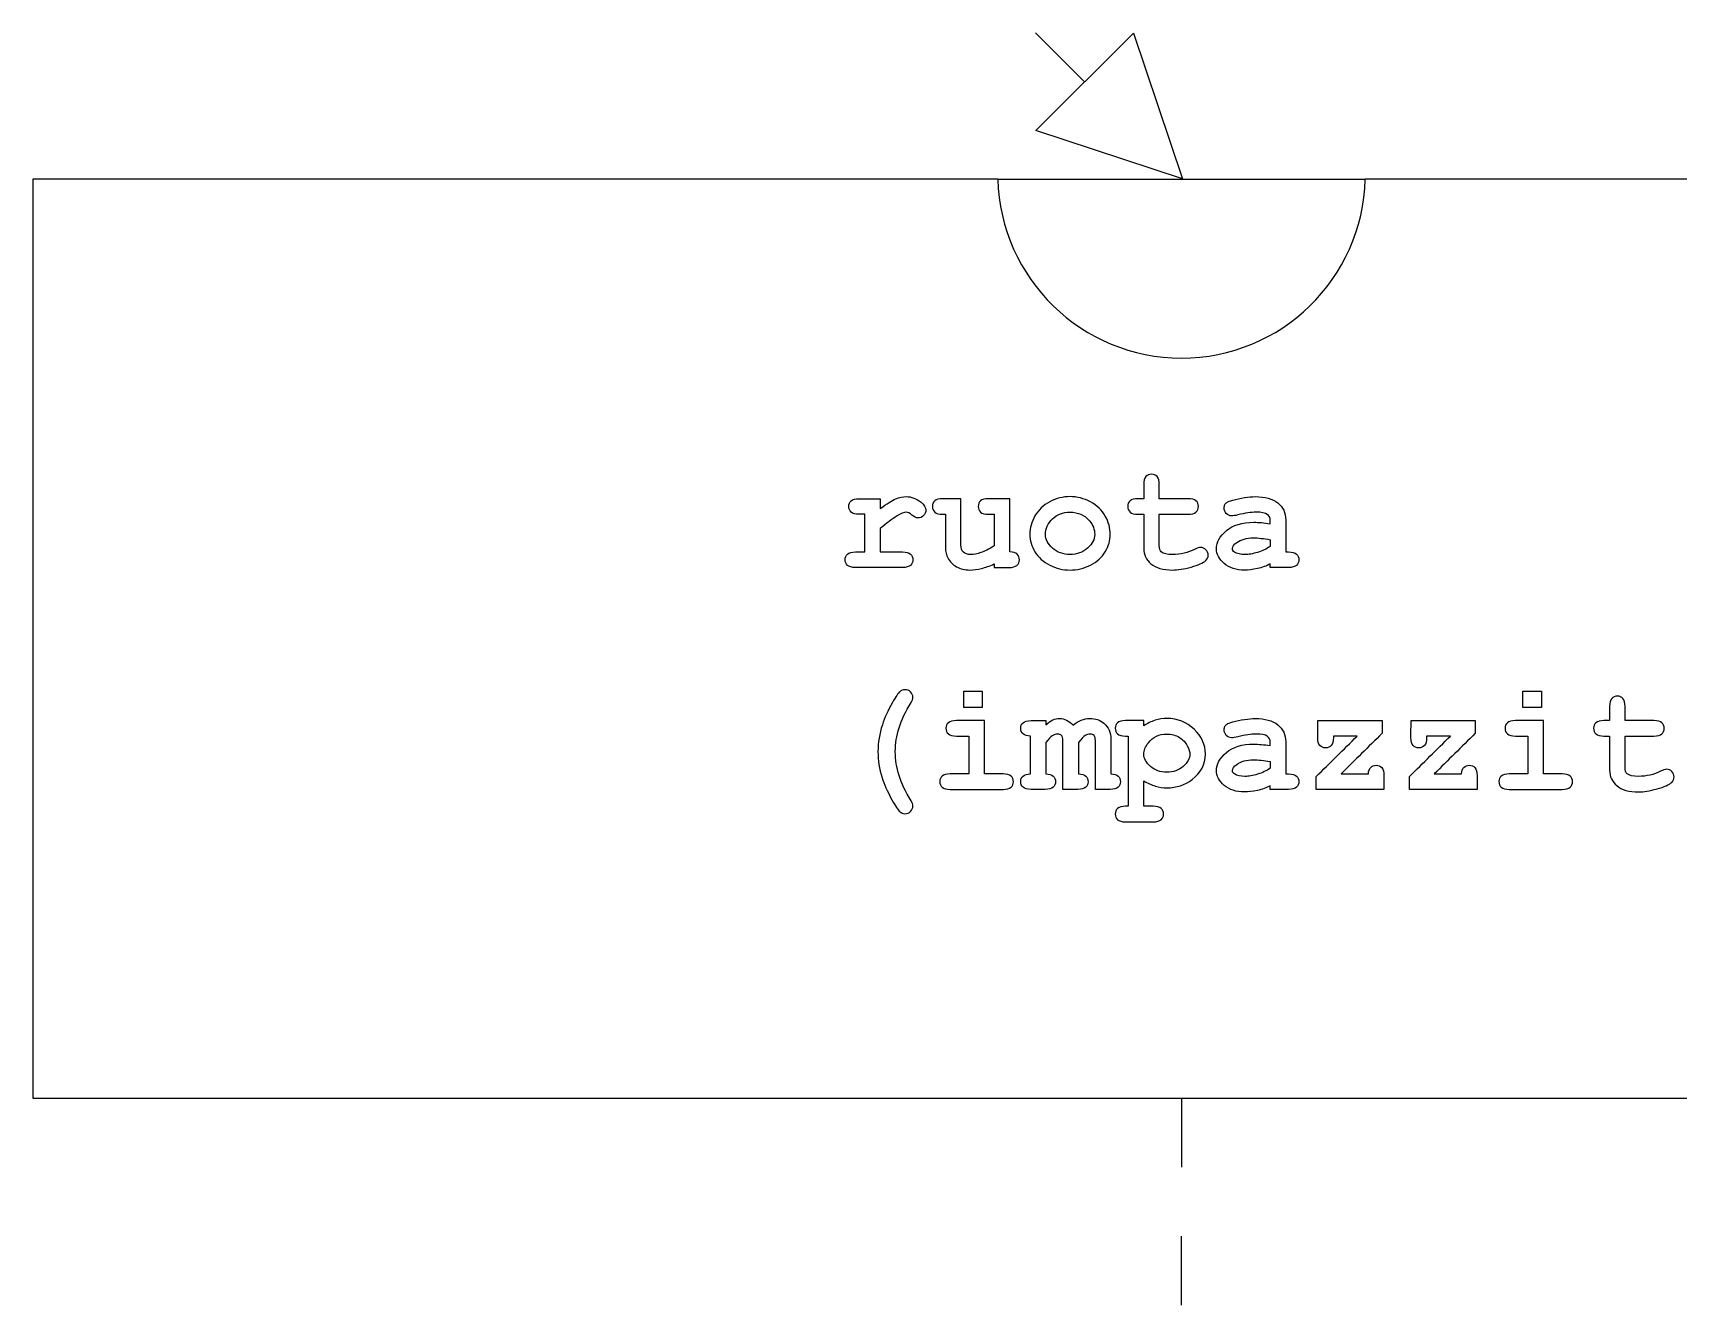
# Model space of a CAD drawing. Header units: millimetres. Extents: x 20 to 629, y 4 to 485.
# Drawn here: x 180 to 251.6, y 201 to 256.4 of the extents above; entities that cross this region are included whole.
import ezdxf

# ---------------------------------------------------------------- set-up
doc = ezdxf.new("R2010")
doc.units = ezdxf.units.MM
doc.header["$MEASUREMENT"] = 0
doc.layers.add('incisione', color=6, linetype='Continuous', true_color=0xff00ff)
doc.layers.add('taglio', color=178, linetype='Continuous', true_color=0x000000)

msp = doc.modelspace()

# ---------------------------------------------------------------- linework, layer by layer
at = {"layer": 'incisione'}
for points in [[(223.636, 256.364), (225.757, 254.243)], [(230, 210), (230, 207)], [(230, 201), (230, 204)]]:
    msp.add_lwpolyline(points, dxfattribs=at)
for points in [[(230.035, 250.008), (223.659, 252.12), (227.915, 256.348)], [(221.327, 227.722), (221.327, 227.006), (220.521, 227.006), (220.521, 227.722)], [(245.663, 227.722), (245.663, 227.006), (244.858, 227.006), (244.858, 227.722)]]:
    msp.add_lwpolyline(points, close=True, dxfattribs=at)
for points, knots in [([(229.03, 235.418), (229.03, 234.966), (229.03, 234.513), (229.03, 234.061), (229.03, 233.916), (229.059, 233.82), (229.119, 233.774), (229.211, 233.702), (229.376, 233.665), (229.614, 233.665), (229.959, 233.665), (230.278, 233.739), (230.571, 233.886), (230.683, 233.944), (230.771, 233.972), (230.835, 233.972), (230.923, 233.972), (230.999, 233.939), (231.064, 233.873), (231.129, 233.807), (231.162, 233.727), (231.162, 233.632), (231.162, 233.544), (231.127, 233.468), (231.056, 233.405), (230.948, 233.301), (230.735, 233.206), (230.417, 233.119), (230.1, 233.032), (229.832, 232.989), (229.614, 232.989), (229.194, 232.989), (228.878, 233.079), (228.668, 233.261), (228.458, 233.442), (228.353, 233.665), (228.353, 233.929), (228.353, 234.425), (228.353, 234.922), (228.353, 235.418), (228.272, 235.418), (228.19, 235.418), (228.109, 235.418), (227.946, 235.418), (227.83, 235.449), (227.761, 235.512), (227.691, 235.574), (227.657, 235.656), (227.657, 235.758), (227.657, 235.857), (227.691, 235.938), (227.761, 236), (227.83, 236.063), (227.946, 236.094), (228.109, 236.094), (228.19, 236.094), (228.272, 236.094), (228.353, 236.094), (228.353, 236.298), (228.353, 236.501), (228.353, 236.705), (228.353, 236.868), (228.384, 236.984), (228.447, 237.053), (228.51, 237.122), (228.592, 237.157), (228.693, 237.157), (228.792, 237.157), (228.873, 237.122), (228.936, 237.053), (228.998, 236.984), (229.03, 236.868), (229.03, 236.705), (229.03, 236.501), (229.03, 236.298), (229.03, 236.094), (229.447, 236.094), (229.864, 236.094), (230.281, 236.094), (230.443, 236.094), (230.559, 236.063), (230.629, 236), (230.698, 235.938), (230.733, 235.856), (230.733, 235.754), (230.733, 235.655), (230.698, 235.574), (230.629, 235.512), (230.559, 235.449), (230.443, 235.418), (230.281, 235.418), (229.864, 235.418), (229.447, 235.418), (229.03, 235.418)], [0, 0, 0, 0, 1, 1, 1, 2, 2, 2, 3, 3, 3, 4, 4, 4, 5, 5, 5, 6, 6, 6, 7, 7, 7, 8, 8, 8, 9, 9, 9, 10, 10, 10, 11, 11, 11, 12, 12, 12, 13, 13, 13, 14, 14, 14, 15, 15, 15, 16, 16, 16, 17, 17, 17, 18, 18, 18, 19, 19, 19, 20, 20, 20, 21, 21, 21, 22, 22, 22, 23, 23, 23, 24, 24, 24, 25, 25, 25, 26, 26, 26, 27, 27, 27, 28, 28, 28, 29, 29, 29, 30, 30, 30, 31, 31, 31, 31]), ([(216.888, 236.094), (216.581, 236.094), (216.274, 236.094), (215.967, 236.094), (215.804, 236.094), (215.688, 236.063), (215.619, 236), (215.55, 235.938), (215.515, 235.857), (215.515, 235.758), (215.515, 235.656), (215.55, 235.574), (215.619, 235.512), (215.688, 235.449), (215.804, 235.418), (215.967, 235.418), (216.048, 235.418), (216.13, 235.418), (216.211, 235.418), (216.211, 234.87), (216.211, 234.322), (216.211, 233.774), (216.077, 233.774), (215.943, 233.774), (215.809, 233.774), (215.646, 233.774), (215.53, 233.743), (215.46, 233.68), (215.391, 233.617), (215.356, 233.537), (215.356, 233.438), (215.356, 233.336), (215.391, 233.254), (215.46, 233.192), (215.53, 233.129), (215.646, 233.098), (215.809, 233.098), (216.49, 233.098), (217.171, 233.098), (217.851, 233.098), (218.014, 233.098), (218.13, 233.129), (218.2, 233.192), (218.269, 233.254), (218.304, 233.335), (218.304, 233.434), (218.304, 233.535), (218.269, 233.617), (218.2, 233.68), (218.13, 233.743), (218.014, 233.774), (217.851, 233.774), (217.53, 233.774), (217.209, 233.774), (216.888, 233.774), (216.888, 234.114), (216.888, 234.454), (216.888, 234.794), (217.169, 235.032), (217.404, 235.21), (217.592, 235.329), (217.781, 235.447), (217.922, 235.507), (218.017, 235.507), (218.089, 235.507), (218.172, 235.465), (218.264, 235.381), (218.356, 235.298), (218.444, 235.256), (218.528, 235.256), (218.623, 235.256), (218.704, 235.29), (218.771, 235.357), (218.838, 235.424), (218.871, 235.506), (218.871, 235.603), (218.871, 235.717), (218.801, 235.829), (218.66, 235.939), (218.453, 236.102), (218.24, 236.183), (218.02, 236.183), (217.877, 236.183), (217.723, 236.149), (217.559, 236.081), (217.395, 236.013), (217.172, 235.876), (216.888, 235.672), (216.888, 235.813), (216.888, 235.953), (216.888, 236.094)], [-30, -30, -30, -30, -29, -29, -29, -28, -28, -28, -27, -27, -27, -26, -26, -26, -25, -25, -25, -24, -24, -24, -23, -23, -23, -22, -22, -22, -21, -21, -21, -20, -20, -20, -19, -19, -19, -18, -18, -18, -17, -17, -17, -16, -16, -16, -15, -15, -15, -14, -14, -14, -13, -13, -13, -12, -12, -12, -11, -11, -11, -10, -10, -10, -9, -9, -9, -8, -8, -8, -7, -7, -7, -6, -6, -6, -5, -5, -5, -4, -4, -4, -3, -3, -3, -2, -2, -2, -1, -1, -1, 0, 0, 0, 0]), ([(222.521, 236.094), (222.521, 235.321), (222.521, 234.548), (222.521, 233.774), (222.664, 233.774), (222.77, 233.742), (222.838, 233.678), (222.906, 233.615), (222.941, 233.533), (222.941, 233.434), (222.941, 233.335), (222.906, 233.254), (222.837, 233.192), (222.767, 233.129), (222.651, 233.098), (222.488, 233.098), (222.274, 233.098), (222.059, 233.098), (221.845, 233.098), (221.845, 233.149), (221.845, 233.201), (221.845, 233.253), (221.651, 233.165), (221.466, 233.099), (221.29, 233.055), (221.114, 233.011), (220.947, 232.989), (220.789, 232.989), (220.567, 232.989), (220.374, 233.035), (220.211, 233.129), (220.048, 233.222), (219.92, 233.352), (219.825, 233.517), (219.757, 233.636), (219.723, 233.784), (219.723, 233.962), (219.723, 234.447), (219.723, 234.933), (219.723, 235.418), (219.684, 235.418), (219.646, 235.418), (219.607, 235.418), (219.444, 235.418), (219.328, 235.449), (219.259, 235.512), (219.19, 235.574), (219.155, 235.656), (219.155, 235.758), (219.155, 235.857), (219.19, 235.938), (219.259, 236), (219.328, 236.063), (219.444, 236.094), (219.607, 236.094), (219.871, 236.094), (220.135, 236.094), (220.399, 236.094), (220.399, 235.423), (220.399, 234.752), (220.399, 234.081), (220.399, 233.938), (220.434, 233.833), (220.503, 233.766), (220.573, 233.699), (220.679, 233.665), (220.822, 233.665), (220.958, 233.665), (221.105, 233.692), (221.262, 233.746), (221.42, 233.8), (221.614, 233.897), (221.845, 234.038), (221.845, 234.498), (221.845, 234.958), (221.845, 235.418), (221.763, 235.418), (221.682, 235.418), (221.601, 235.418), (221.438, 235.418), (221.322, 235.449), (221.252, 235.512), (221.183, 235.574), (221.149, 235.656), (221.149, 235.758), (221.149, 235.857), (221.183, 235.938), (221.252, 236), (221.322, 236.063), (221.438, 236.094), (221.601, 236.094), (221.908, 236.094), (222.215, 236.094), (222.521, 236.094)], [0, 0, 0, 0, 1, 1, 1, 2, 2, 2, 3, 3, 3, 4, 4, 4, 5, 5, 5, 6, 6, 6, 7, 7, 7, 8, 8, 8, 9, 9, 9, 10, 10, 10, 11, 11, 11, 12, 12, 12, 13, 13, 13, 14, 14, 14, 15, 15, 15, 16, 16, 16, 17, 17, 17, 18, 18, 18, 19, 19, 19, 20, 20, 20, 21, 21, 21, 22, 22, 22, 23, 23, 23, 24, 24, 24, 25, 25, 25, 26, 26, 26, 27, 27, 27, 28, 28, 28, 29, 29, 29, 30, 30, 30, 31, 31, 31, 31]), ([(226.898, 234.54), (226.898, 234.28), (226.826, 234.029), (226.682, 233.786), (226.537, 233.543), (226.323, 233.349), (226.038, 233.205), (225.753, 233.061), (225.455, 232.989), (225.145, 232.989), (224.837, 232.989), (224.542, 233.06), (224.261, 233.202), (223.979, 233.343), (223.765, 233.537), (223.617, 233.781), (223.47, 234.025), (223.396, 234.28), (223.396, 234.546), (223.396, 234.817), (223.471, 235.083), (223.62, 235.343), (223.77, 235.604), (223.985, 235.809), (224.266, 235.959), (224.546, 236.109), (224.839, 236.183), (225.145, 236.183), (225.453, 236.183), (225.75, 236.107), (226.035, 235.954), (226.32, 235.801), (226.535, 235.595), (226.68, 235.337), (226.825, 235.078), (226.898, 234.813), (226.898, 234.54)], [0, 0, 0, 0, 1, 1, 1, 2, 2, 2, 3, 3, 3, 4, 4, 4, 5, 5, 5, 6, 6, 6, 7, 7, 7, 8, 8, 8, 9, 9, 9, 10, 10, 10, 11, 11, 11, 12, 12, 12, 12]), ([(233.861, 233.098), (234.125, 233.098), (234.389, 233.098), (234.653, 233.098), (234.816, 233.098), (234.932, 233.129), (235.002, 233.192), (235.071, 233.254), (235.106, 233.335), (235.106, 233.434), (235.106, 233.535), (235.071, 233.617), (235.002, 233.68), (234.932, 233.743), (234.816, 233.774), (234.653, 233.774), (234.615, 233.774), (234.576, 233.774), (234.538, 233.774), (234.538, 234.238), (234.538, 234.703), (234.538, 235.167), (234.538, 235.482), (234.422, 235.73), (234.19, 235.911), (233.958, 236.093), (233.631, 236.183), (233.211, 236.183), (233.07, 236.183), (232.913, 236.17), (232.739, 236.142), (232.565, 236.115), (232.395, 236.078), (232.228, 236.032), (232.102, 235.996), (232.02, 235.966), (231.98, 235.941), (231.941, 235.916), (231.91, 235.882), (231.888, 235.84), (231.866, 235.798), (231.855, 235.749), (231.855, 235.692), (231.855, 235.59), (231.886, 235.507), (231.949, 235.442), (232.012, 235.378), (232.088, 235.345), (232.178, 235.345), (232.244, 235.345), (232.337, 235.359), (232.455, 235.388), (232.774, 235.467), (233.034, 235.507), (233.234, 235.507), (233.479, 235.507), (233.644, 235.475), (233.731, 235.411), (233.818, 235.347), (233.861, 235.265), (233.861, 235.164), (233.861, 235.11), (233.861, 235.056), (233.861, 235.002), (233.593, 235.046), (233.356, 235.068), (233.152, 235.068), (232.641, 235.068), (232.241, 234.946), (231.952, 234.703), (231.663, 234.46), (231.518, 234.197), (231.518, 233.913), (231.518, 233.68), (231.631, 233.467), (231.858, 233.274), (232.085, 233.082), (232.38, 232.985), (232.743, 232.985), (232.91, 232.985), (233.096, 233.008), (233.3, 233.053), (233.505, 233.098), (233.692, 233.166), (233.861, 233.256), (233.861, 233.203), (233.861, 233.15), (233.861, 233.098)], [-29, -29, -29, -29, -28, -28, -28, -27, -27, -27, -26, -26, -26, -25, -25, -25, -24, -24, -24, -23, -23, -23, -22, -22, -22, -21, -21, -21, -20, -20, -20, -19, -19, -19, -18, -18, -18, -17, -17, -17, -16, -16, -16, -15, -15, -15, -14, -14, -14, -13, -13, -13, -12, -12, -12, -11, -11, -11, -10, -10, -10, -9, -9, -9, -8, -8, -8, -7, -7, -7, -6, -6, -6, -5, -5, -5, -4, -4, -4, -3, -3, -3, -2, -2, -2, -1, -1, -1, 0, 0, 0, 0]), ([(226.221, 234.537), (226.221, 234.754), (226.143, 234.955), (225.987, 235.137), (225.773, 235.384), (225.493, 235.507), (225.145, 235.507), (224.839, 235.507), (224.584, 235.409), (224.38, 235.213), (224.175, 235.017), (224.073, 234.791), (224.073, 234.533), (224.073, 234.322), (224.176, 234.125), (224.383, 233.941), (224.59, 233.757), (224.844, 233.665), (225.145, 233.665), (225.449, 233.665), (225.704, 233.757), (225.911, 233.941), (226.118, 234.125), (226.221, 234.323), (226.221, 234.537)], [0, 0, 0, 0, 1, 1, 1, 2, 2, 2, 3, 3, 3, 4, 4, 4, 5, 5, 5, 6, 6, 6, 7, 7, 7, 8, 8, 8, 8]), ([(233.861, 234.309), (233.591, 234.362), (233.341, 234.388), (233.112, 234.388), (232.837, 234.388), (232.601, 234.321), (232.403, 234.187), (232.279, 234.101), (232.218, 234.014), (232.218, 233.926), (232.218, 233.862), (232.248, 233.81), (232.307, 233.771), (232.417, 233.698), (232.568, 233.662), (232.759, 233.662), (232.922, 233.662), (233.106, 233.694), (233.312, 233.758), (233.518, 233.821), (233.701, 233.908), (233.861, 234.018), (233.861, 234.115), (233.861, 234.212), (233.861, 234.309)], [0, 0, 0, 0, 1, 1, 1, 2, 2, 2, 3, 3, 3, 4, 4, 4, 5, 5, 5, 6, 6, 6, 7, 7, 7, 8, 8, 8, 8]), ([(216.785, 225.085), (216.785, 225.47), (216.849, 225.86), (216.977, 226.254), (217.072, 226.544), (217.218, 226.868), (217.416, 227.224), (217.559, 227.479), (217.664, 227.636), (217.733, 227.694), (217.801, 227.753), (217.877, 227.782), (217.96, 227.782), (218.057, 227.782), (218.139, 227.749), (218.205, 227.683), (218.271, 227.617), (218.304, 227.537), (218.304, 227.445), (218.304, 227.381), (218.277, 227.305), (218.224, 227.217), (217.987, 226.828), (217.814, 226.463), (217.705, 226.122), (217.596, 225.781), (217.541, 225.435), (217.541, 225.085), (217.541, 224.733), (217.596, 224.387), (217.705, 224.046), (217.814, 223.705), (217.987, 223.339), (218.224, 222.95), (218.277, 222.864), (218.304, 222.788), (218.304, 222.722), (218.304, 222.63), (218.271, 222.551), (218.205, 222.485), (218.139, 222.419), (218.057, 222.386), (217.96, 222.386), (217.879, 222.386), (217.807, 222.412), (217.746, 222.465), (217.658, 222.542), (217.541, 222.715), (217.396, 222.983), (217.187, 223.372), (217.044, 223.694), (216.967, 223.947), (216.846, 224.334), (216.785, 224.713), (216.785, 225.085)], [0, 0, 0, 0, 1, 1, 1, 2, 2, 2, 3, 3, 3, 4, 4, 4, 5, 5, 5, 6, 6, 6, 7, 7, 7, 8, 8, 8, 9, 9, 9, 10, 10, 10, 11, 11, 11, 12, 12, 12, 13, 13, 13, 14, 14, 14, 15, 15, 15, 16, 16, 16, 17, 17, 17, 18, 18, 18, 18]), ([(249.31, 225.762), (249.31, 225.31), (249.31, 224.858), (249.31, 224.405), (249.31, 224.26), (249.34, 224.165), (249.399, 224.118), (249.492, 224.046), (249.657, 224.009), (249.894, 224.009), (250.24, 224.009), (250.559, 224.083), (250.851, 224.231), (250.964, 224.288), (251.052, 224.316), (251.116, 224.316), (251.204, 224.316), (251.28, 224.283), (251.345, 224.217), (251.41, 224.151), (251.442, 224.071), (251.442, 223.976), (251.442, 223.888), (251.407, 223.813), (251.337, 223.749), (251.229, 223.645), (251.016, 223.55), (250.698, 223.463), (250.38, 223.376), (250.112, 223.333), (249.894, 223.333), (249.474, 223.333), (249.159, 223.424), (248.949, 223.605), (248.739, 223.787), (248.634, 224.009), (248.634, 224.273), (248.634, 224.77), (248.634, 225.266), (248.634, 225.762), (248.552, 225.762), (248.471, 225.762), (248.389, 225.762), (248.227, 225.762), (248.111, 225.793), (248.041, 225.856), (247.972, 225.919), (247.937, 226.001), (247.937, 226.102), (247.937, 226.201), (247.972, 226.282), (248.041, 226.344), (248.111, 226.407), (248.227, 226.438), (248.389, 226.438), (248.471, 226.438), (248.552, 226.438), (248.634, 226.438), (248.634, 226.642), (248.634, 226.846), (248.634, 227.049), (248.634, 227.212), (248.665, 227.328), (248.728, 227.397), (248.79, 227.467), (248.872, 227.501), (248.974, 227.501), (249.073, 227.501), (249.153, 227.467), (249.216, 227.397), (249.279, 227.328), (249.31, 227.212), (249.31, 227.049), (249.31, 226.846), (249.31, 226.642), (249.31, 226.438), (249.727, 226.438), (250.144, 226.438), (250.561, 226.438), (250.724, 226.438), (250.84, 226.407), (250.909, 226.344), (250.979, 226.282), (251.013, 226.2), (251.013, 226.099), (251.013, 226), (250.979, 225.919), (250.909, 225.856), (250.84, 225.793), (250.724, 225.762), (250.561, 225.762), (250.144, 225.762), (249.727, 225.762), (249.31, 225.762)], [0, 0, 0, 0, 1, 1, 1, 2, 2, 2, 3, 3, 3, 4, 4, 4, 5, 5, 5, 6, 6, 6, 7, 7, 7, 8, 8, 8, 9, 9, 9, 10, 10, 10, 11, 11, 11, 12, 12, 12, 13, 13, 13, 14, 14, 14, 15, 15, 15, 16, 16, 16, 17, 17, 17, 18, 18, 18, 19, 19, 19, 20, 20, 20, 21, 21, 21, 22, 22, 22, 23, 23, 23, 24, 24, 24, 25, 25, 25, 26, 26, 26, 27, 27, 27, 28, 28, 28, 29, 29, 29, 30, 30, 30, 31, 31, 31, 31]), ([(221.419, 226.438), (221.419, 225.665), (221.419, 224.892), (221.419, 224.118), (221.69, 224.118), (221.96, 224.118), (222.231, 224.118), (222.394, 224.118), (222.51, 224.087), (222.579, 224.024), (222.649, 223.962), (222.683, 223.88), (222.683, 223.778), (222.683, 223.679), (222.649, 223.599), (222.579, 223.536), (222.51, 223.473), (222.394, 223.442), (222.231, 223.442), (221.464, 223.442), (220.697, 223.442), (219.931, 223.442), (219.768, 223.442), (219.652, 223.473), (219.583, 223.536), (219.513, 223.599), (219.479, 223.68), (219.479, 223.782), (219.479, 223.881), (219.513, 223.962), (219.583, 224.024), (219.652, 224.087), (219.768, 224.118), (219.931, 224.118), (220.201, 224.118), (220.472, 224.118), (220.743, 224.118), (220.743, 224.666), (220.743, 225.214), (220.743, 225.762), (220.561, 225.762), (220.38, 225.762), (220.198, 225.762), (220.037, 225.762), (219.922, 225.793), (219.851, 225.856), (219.781, 225.919), (219.746, 226.001), (219.746, 226.102), (219.746, 226.201), (219.781, 226.282), (219.85, 226.344), (219.919, 226.407), (220.035, 226.438), (220.198, 226.438), (220.605, 226.438), (221.012, 226.438), (221.419, 226.438)], [0, 0, 0, 0, 1, 1, 1, 2, 2, 2, 3, 3, 3, 4, 4, 4, 5, 5, 5, 6, 6, 6, 7, 7, 7, 8, 8, 8, 9, 9, 9, 10, 10, 10, 11, 11, 11, 12, 12, 12, 13, 13, 13, 14, 14, 14, 15, 15, 15, 16, 16, 16, 17, 17, 17, 18, 18, 18, 19, 19, 19, 19]), ([(224.096, 226.438), (223.881, 226.438), (223.667, 226.438), (223.452, 226.438), (223.289, 226.438), (223.173, 226.407), (223.104, 226.344), (223.035, 226.282), (223, 226.201), (223, 226.102), (223, 226.003), (223.034, 225.921), (223.102, 225.858), (223.171, 225.794), (223.276, 225.762), (223.419, 225.762), (223.419, 225.214), (223.419, 224.666), (223.419, 224.118), (223.276, 224.118), (223.171, 224.087), (223.102, 224.024), (223.034, 223.962), (223, 223.881), (223, 223.782), (223, 223.68), (223.035, 223.599), (223.104, 223.536), (223.173, 223.473), (223.289, 223.442), (223.452, 223.442), (223.656, 223.442), (223.859, 223.442), (224.063, 223.442), (224.226, 223.442), (224.342, 223.473), (224.411, 223.536), (224.48, 223.599), (224.515, 223.679), (224.515, 223.778), (224.515, 223.877), (224.48, 223.959), (224.411, 224.023), (224.342, 224.086), (224.237, 224.118), (224.096, 224.118), (224.096, 224.573), (224.096, 225.027), (224.096, 225.481), (224.204, 225.629), (224.296, 225.727), (224.373, 225.777), (224.45, 225.826), (224.528, 225.851), (224.607, 225.851), (224.684, 225.851), (224.742, 225.831), (224.781, 225.79), (224.819, 225.749), (224.838, 225.678), (224.838, 225.577), (224.838, 224.865), (224.838, 224.154), (224.838, 223.442), (225.053, 223.442), (225.267, 223.442), (225.482, 223.442), (225.645, 223.442), (225.76, 223.473), (225.828, 223.536), (225.897, 223.599), (225.931, 223.679), (225.931, 223.778), (225.931, 223.877), (225.897, 223.959), (225.828, 224.023), (225.76, 224.086), (225.656, 224.118), (225.515, 224.118), (225.515, 224.573), (225.515, 225.027), (225.515, 225.481), (225.631, 225.633), (225.73, 225.737), (225.812, 225.792), (225.876, 225.831), (225.945, 225.851), (226.02, 225.851), (226.097, 225.851), (226.154, 225.831), (226.191, 225.792), (226.229, 225.752), (226.248, 225.68), (226.248, 225.577), (226.248, 224.865), (226.248, 224.154), (226.248, 223.442), (226.462, 223.442), (226.677, 223.442), (226.891, 223.442), (227.054, 223.442), (227.169, 223.473), (227.238, 223.536), (227.306, 223.599), (227.34, 223.679), (227.34, 223.778), (227.34, 223.877), (227.306, 223.959), (227.238, 224.023), (227.169, 224.086), (227.065, 224.118), (226.924, 224.118), (226.924, 224.623), (226.924, 225.128), (226.924, 225.633), (226.924, 225.919), (226.821, 226.15), (226.614, 226.326), (226.458, 226.46), (226.254, 226.528), (226.003, 226.528), (225.878, 226.528), (225.755, 226.504), (225.635, 226.457), (225.515, 226.409), (225.397, 226.337), (225.281, 226.24), (225.188, 226.337), (225.094, 226.41), (224.997, 226.458), (224.9, 226.507), (224.802, 226.531), (224.703, 226.531), (224.586, 226.531), (224.483, 226.511), (224.394, 226.47), (224.305, 226.429), (224.206, 226.355), (224.096, 226.247), (224.096, 226.311), (224.096, 226.375), (224.096, 226.438)], [-47, -47, -47, -47, -46, -46, -46, -45, -45, -45, -44, -44, -44, -43, -43, -43, -42, -42, -42, -41, -41, -41, -40, -40, -40, -39, -39, -39, -38, -38, -38, -37, -37, -37, -36, -36, -36, -35, -35, -35, -34, -34, -34, -33, -33, -33, -32, -32, -32, -31, -31, -31, -30, -30, -30, -29, -29, -29, -28, -28, -28, -27, -27, -27, -26, -26, -26, -25, -25, -25, -24, -24, -24, -23, -23, -23, -22, -22, -22, -21, -21, -21, -20, -20, -20, -19, -19, -19, -18, -18, -18, -17, -17, -17, -16, -16, -16, -15, -15, -15, -14, -14, -14, -13, -13, -13, -12, -12, -12, -11, -11, -11, -10, -10, -10, -9, -9, -9, -8, -8, -8, -7, -7, -7, -6, -6, -6, -5, -5, -5, -4, -4, -4, -3, -3, -3, -2, -2, -2, -1, -1, -1, 0, 0, 0, 0]), ([(228.356, 223.815), (228.356, 223.445), (228.356, 223.075), (228.356, 222.706), (228.492, 222.706), (228.627, 222.706), (228.762, 222.706), (228.925, 222.706), (229.041, 222.674), (229.111, 222.612), (229.18, 222.549), (229.215, 222.467), (229.215, 222.366), (229.215, 222.267), (229.18, 222.186), (229.111, 222.123), (229.041, 222.061), (228.925, 222.029), (228.762, 222.029), (228.363, 222.029), (227.964, 222.029), (227.564, 222.029), (227.402, 222.029), (227.285, 222.061), (227.216, 222.123), (227.147, 222.186), (227.112, 222.267), (227.112, 222.366), (227.112, 222.467), (227.147, 222.549), (227.218, 222.612), (227.288, 222.674), (227.404, 222.706), (227.564, 222.706), (227.603, 222.706), (227.641, 222.706), (227.68, 222.706), (227.68, 223.725), (227.68, 224.743), (227.68, 225.762), (227.641, 225.762), (227.603, 225.762), (227.564, 225.762), (227.402, 225.762), (227.285, 225.793), (227.216, 225.856), (227.147, 225.919), (227.112, 226.001), (227.112, 226.102), (227.112, 226.201), (227.147, 226.282), (227.216, 226.344), (227.285, 226.407), (227.402, 226.438), (227.564, 226.438), (227.828, 226.438), (228.092, 226.438), (228.356, 226.438), (228.356, 226.361), (228.356, 226.284), (228.356, 226.207), (228.515, 226.315), (228.679, 226.396), (228.848, 226.448), (229.018, 226.501), (229.191, 226.528), (229.37, 226.528), (229.832, 226.528), (230.226, 226.371), (230.551, 226.057), (230.877, 225.744), (231.04, 225.385), (231.04, 224.98), (231.04, 224.533), (230.847, 224.165), (230.462, 223.874), (230.141, 223.632), (229.779, 223.511), (229.376, 223.511), (229.202, 223.511), (229.031, 223.536), (228.861, 223.587), (228.692, 223.638), (228.524, 223.713), (228.356, 223.815)], [0, 0, 0, 0, 1, 1, 1, 2, 2, 2, 3, 3, 3, 4, 4, 4, 5, 5, 5, 6, 6, 6, 7, 7, 7, 8, 8, 8, 9, 9, 9, 10, 10, 10, 11, 11, 11, 12, 12, 12, 13, 13, 13, 14, 14, 14, 15, 15, 15, 16, 16, 16, 17, 17, 17, 18, 18, 18, 19, 19, 19, 20, 20, 20, 21, 21, 21, 22, 22, 22, 23, 23, 23, 24, 24, 24, 25, 25, 25, 26, 26, 26, 27, 27, 27, 28, 28, 28, 28]), ([(233.861, 223.442), (234.125, 223.442), (234.389, 223.442), (234.653, 223.442), (234.816, 223.442), (234.932, 223.473), (235.002, 223.536), (235.071, 223.599), (235.106, 223.679), (235.106, 223.778), (235.106, 223.88), (235.071, 223.962), (235.002, 224.024), (234.932, 224.087), (234.816, 224.118), (234.653, 224.118), (234.615, 224.118), (234.576, 224.118), (234.538, 224.118), (234.538, 224.583), (234.538, 225.047), (234.538, 225.511), (234.538, 225.826), (234.422, 226.074), (234.19, 226.255), (233.958, 226.437), (233.631, 226.528), (233.211, 226.528), (233.07, 226.528), (232.913, 226.514), (232.739, 226.486), (232.565, 226.459), (232.395, 226.422), (232.228, 226.376), (232.102, 226.341), (232.02, 226.31), (231.98, 226.285), (231.941, 226.26), (231.91, 226.226), (231.888, 226.184), (231.866, 226.143), (231.855, 226.093), (231.855, 226.036), (231.855, 225.935), (231.886, 225.852), (231.949, 225.787), (232.012, 225.722), (232.088, 225.689), (232.178, 225.689), (232.244, 225.689), (232.337, 225.704), (232.455, 225.732), (232.774, 225.811), (233.034, 225.851), (233.234, 225.851), (233.479, 225.851), (233.644, 225.819), (233.731, 225.755), (233.818, 225.691), (233.861, 225.609), (233.861, 225.508), (233.861, 225.454), (233.861, 225.4), (233.861, 225.346), (233.593, 225.39), (233.356, 225.412), (233.152, 225.412), (232.641, 225.412), (232.241, 225.291), (231.952, 225.047), (231.663, 224.804), (231.518, 224.541), (231.518, 224.257), (231.518, 224.024), (231.631, 223.811), (231.858, 223.618), (232.085, 223.426), (232.38, 223.33), (232.743, 223.33), (232.91, 223.33), (233.096, 223.352), (233.3, 223.397), (233.505, 223.442), (233.692, 223.51), (233.861, 223.6), (233.861, 223.547), (233.861, 223.495), (233.861, 223.442)], [-29, -29, -29, -29, -28, -28, -28, -27, -27, -27, -26, -26, -26, -25, -25, -25, -24, -24, -24, -23, -23, -23, -22, -22, -22, -21, -21, -21, -20, -20, -20, -19, -19, -19, -18, -18, -18, -17, -17, -17, -16, -16, -16, -15, -15, -15, -14, -14, -14, -13, -13, -13, -12, -12, -12, -11, -11, -11, -10, -10, -10, -9, -9, -9, -8, -8, -8, -7, -7, -7, -6, -6, -6, -5, -5, -5, -4, -4, -4, -3, -3, -3, -2, -2, -2, -1, -1, -1, 0, 0, 0, 0]), ([(236.944, 224.118), (237.54, 224.707), (238.136, 225.295), (238.733, 225.884), (238.733, 226.069), (238.733, 226.254), (238.733, 226.438), (237.8, 226.438), (236.867, 226.438), (235.934, 226.438), (235.933, 226.191), (235.932, 225.943), (235.931, 225.696), (235.931, 225.535), (235.962, 225.42), (236.025, 225.351), (236.087, 225.282), (236.169, 225.247), (236.271, 225.247), (236.372, 225.247), (236.454, 225.282), (236.517, 225.351), (236.579, 225.42), (236.611, 225.535), (236.611, 225.696), (236.611, 225.718), (236.611, 225.74), (236.611, 225.762), (236.956, 225.762), (237.301, 225.762), (237.647, 225.762), (237.053, 225.176), (236.459, 224.589), (235.865, 224.003), (235.865, 223.816), (235.865, 223.629), (235.865, 223.442), (236.846, 223.442), (237.827, 223.442), (238.809, 223.442), (238.809, 223.642), (238.809, 223.842), (238.809, 224.042), (238.809, 224.205), (238.777, 224.321), (238.715, 224.391), (238.652, 224.46), (238.57, 224.495), (238.469, 224.495), (238.376, 224.495), (238.299, 224.463), (238.236, 224.401), (238.173, 224.338), (238.139, 224.244), (238.132, 224.118), (237.736, 224.118), (237.34, 224.118), (236.944, 224.118)], [-19, -19, -19, -19, -18, -18, -18, -17, -17, -17, -16, -16, -16, -15, -15, -15, -14, -14, -14, -13, -13, -13, -12, -12, -12, -11, -11, -11, -10, -10, -10, -9, -9, -9, -8, -8, -8, -7, -7, -7, -6, -6, -6, -5, -5, -5, -4, -4, -4, -3, -3, -3, -2, -2, -2, -1, -1, -1, 0, 0, 0, 0]), ([(241, 224.118), (241.596, 224.707), (242.193, 225.295), (242.789, 225.884), (242.789, 226.069), (242.789, 226.254), (242.789, 226.438), (241.856, 226.438), (240.923, 226.438), (239.99, 226.438), (239.989, 226.191), (239.988, 225.943), (239.987, 225.696), (239.987, 225.535), (240.018, 225.42), (240.081, 225.351), (240.144, 225.282), (240.226, 225.247), (240.327, 225.247), (240.428, 225.247), (240.51, 225.282), (240.573, 225.351), (240.635, 225.42), (240.667, 225.535), (240.667, 225.696), (240.667, 225.718), (240.667, 225.74), (240.667, 225.762), (241.012, 225.762), (241.358, 225.762), (241.703, 225.762), (241.109, 225.176), (240.515, 224.589), (239.921, 224.003), (239.921, 223.816), (239.921, 223.629), (239.921, 223.442), (240.902, 223.442), (241.883, 223.442), (242.865, 223.442), (242.865, 223.642), (242.865, 223.842), (242.865, 224.042), (242.865, 224.205), (242.833, 224.321), (242.771, 224.391), (242.708, 224.46), (242.626, 224.495), (242.525, 224.495), (242.432, 224.495), (242.355, 224.463), (242.292, 224.401), (242.229, 224.338), (242.195, 224.244), (242.188, 224.118), (241.792, 224.118), (241.396, 224.118), (241, 224.118)], [-19, -19, -19, -19, -18, -18, -18, -17, -17, -17, -16, -16, -16, -15, -15, -15, -14, -14, -14, -13, -13, -13, -12, -12, -12, -11, -11, -11, -10, -10, -10, -9, -9, -9, -8, -8, -8, -7, -7, -7, -6, -6, -6, -5, -5, -5, -4, -4, -4, -3, -3, -3, -2, -2, -2, -1, -1, -1, 0, 0, 0, 0]), ([(245.756, 226.438), (245.756, 225.665), (245.756, 224.892), (245.756, 224.118), (246.026, 224.118), (246.297, 224.118), (246.568, 224.118), (246.73, 224.118), (246.847, 224.087), (246.916, 224.024), (246.985, 223.962), (247.02, 223.88), (247.02, 223.778), (247.02, 223.679), (246.985, 223.599), (246.916, 223.536), (246.847, 223.473), (246.73, 223.442), (246.568, 223.442), (245.801, 223.442), (245.034, 223.442), (244.267, 223.442), (244.105, 223.442), (243.988, 223.473), (243.919, 223.536), (243.85, 223.599), (243.815, 223.68), (243.815, 223.782), (243.815, 223.881), (243.85, 223.962), (243.919, 224.024), (243.988, 224.087), (244.105, 224.118), (244.267, 224.118), (244.538, 224.118), (244.809, 224.118), (245.079, 224.118), (245.079, 224.666), (245.079, 225.214), (245.079, 225.762), (244.898, 225.762), (244.716, 225.762), (244.535, 225.762), (244.374, 225.762), (244.259, 225.793), (244.188, 225.856), (244.118, 225.919), (244.083, 226.001), (244.083, 226.102), (244.083, 226.201), (244.117, 226.282), (244.186, 226.344), (244.256, 226.407), (244.372, 226.438), (244.535, 226.438), (244.942, 226.438), (245.349, 226.438), (245.756, 226.438)], [0, 0, 0, 0, 1, 1, 1, 2, 2, 2, 3, 3, 3, 4, 4, 4, 5, 5, 5, 6, 6, 6, 7, 7, 7, 8, 8, 8, 9, 9, 9, 10, 10, 10, 11, 11, 11, 12, 12, 12, 13, 13, 13, 14, 14, 14, 15, 15, 15, 16, 16, 16, 17, 17, 17, 18, 18, 18, 19, 19, 19, 19]), ([(230.363, 224.976), (230.363, 225.071), (230.326, 225.191), (230.251, 225.338), (230.176, 225.484), (230.061, 225.606), (229.906, 225.704), (229.751, 225.802), (229.569, 225.851), (229.36, 225.851), (229.023, 225.851), (228.756, 225.725), (228.558, 225.471), (228.424, 225.298), (228.356, 225.13), (228.356, 224.97), (228.356, 224.789), (228.453, 224.614), (228.645, 224.443), (228.838, 224.273), (229.076, 224.188), (229.36, 224.188), (229.646, 224.188), (229.884, 224.272), (230.076, 224.442), (230.267, 224.611), (230.363, 224.789), (230.363, 224.976)], [0, 0, 0, 0, 1, 1, 1, 2, 2, 2, 3, 3, 3, 4, 4, 4, 5, 5, 5, 6, 6, 6, 7, 7, 7, 8, 8, 8, 9, 9, 9, 9]), ([(233.861, 224.653), (233.591, 224.706), (233.341, 224.732), (233.112, 224.732), (232.837, 224.732), (232.601, 224.665), (232.403, 224.531), (232.279, 224.445), (232.218, 224.358), (232.218, 224.27), (232.218, 224.206), (232.248, 224.155), (232.307, 224.115), (232.417, 224.042), (232.568, 224.006), (232.759, 224.006), (232.922, 224.006), (233.106, 224.038), (233.312, 224.102), (233.518, 224.166), (233.701, 224.253), (233.861, 224.363), (233.861, 224.459), (233.861, 224.556), (233.861, 224.653)], [0, 0, 0, 0, 1, 1, 1, 2, 2, 2, 3, 3, 3, 4, 4, 4, 5, 5, 5, 6, 6, 6, 7, 7, 7, 8, 8, 8, 8])]:
    msp.add_open_spline(points, degree=3, knots=knots, dxfattribs=at)
at = {"layer": 'taglio'}
for points in [[(222.003, 250), (180, 250), (180, 210), (280, 210), (280, 250), (237.997, 250)], [(222.003, 250), (237.997, 250)]]:
    msp.add_lwpolyline(points, dxfattribs=at)
msp.add_arc((230, 250.213), 8, 181.52729, 358.47271, dxfattribs=at)

doc.saveas('drawing.dxf')
